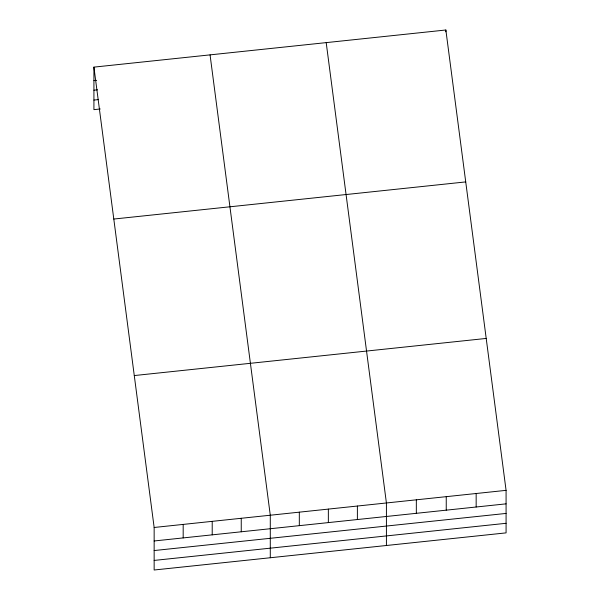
<?xml version="1.0" encoding="UTF-8"?>
<svg xmlns="http://www.w3.org/2000/svg" width="600" height="600" viewBox="0 0 600 600"><rect width="100%" height="100%" fill="white"/><g stroke="black" fill="none" stroke-linecap="round" stroke-linejoin="round"><path stroke-width="0.9" d="M100.275 108.983L93.922 109.65L93.922 67.125L445.853 30L506.077 490.35L506.077 532.875L154.148 570L154.148 527.475L93.922 67.125M93.922 80.625L96.645 80.332M93.922 90.203L97.552 89.82M93.922 100.073L98.46 99.593M113.797 219.045L465.728 181.913M134.273 375.562L486.202 338.438M154.148 527.475L506.077 490.35M154.148 540.975L506.077 503.85M154.148 550.553L506.077 513.428M154.148 560.423L506.077 523.298M326.197 42.623L386.415 502.972L386.415 545.498M210.06 54.877L270.285 515.227L270.285 557.745M476.16 493.507L476.16 507M446.243 496.665L446.243 510.158M445.853 30L445.853 31.8M416.332 499.815L416.332 513.315M357.382 506.04L357.382 519.533M328.35 509.1L328.35 522.6M299.317 512.16L299.317 525.66M241.245 518.287L241.245 531.787M212.212 521.355L212.212 534.847M183.18 524.415L183.18 537.915"/></g></svg>
